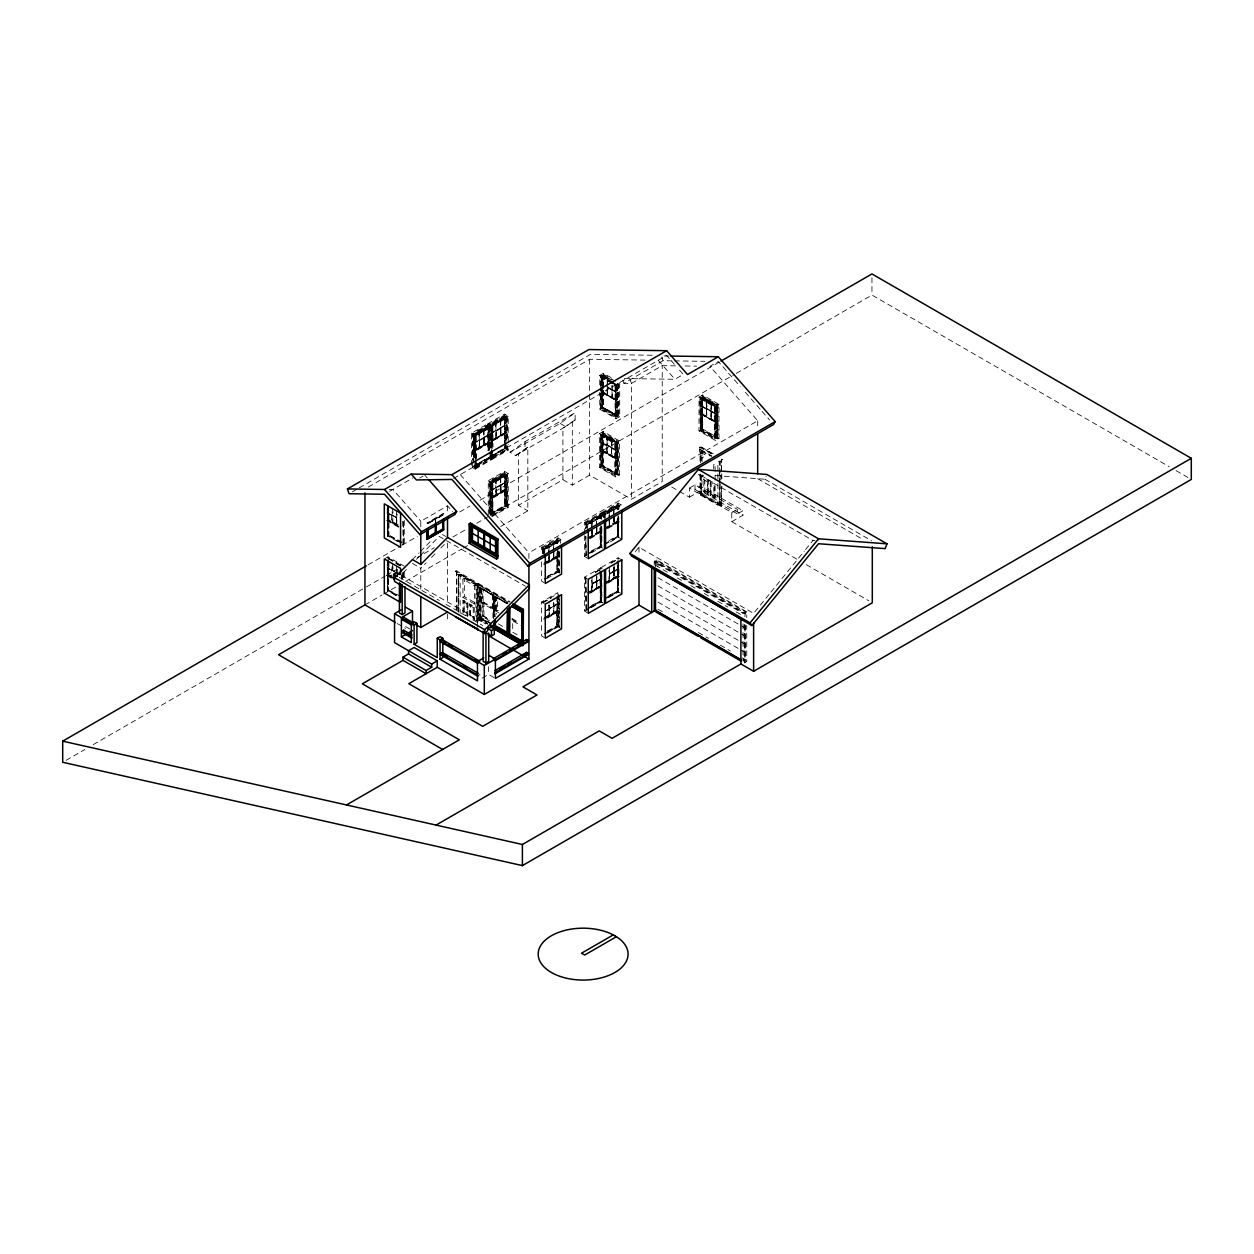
<?xml version="1.0" encoding="UTF-8"?>
<svg xmlns="http://www.w3.org/2000/svg" width="1254" height="1254" viewBox="0 0 1254 1254"><rect width="100%" height="100%" fill="white"/><g stroke="black" fill="none" stroke-linecap="round" stroke-linejoin="round"><path stroke-width="0.75" stroke-dasharray="5 3.75" d="M467.711 616.2L467.946 602.923L462.945 600.321L462.945 613.457L467.711 616.2L467.711 603.064L462.945 600.321M474.325 618.692L474.09 619.899L474.325 606.622L469.341 604.005L469.341 617.14L470.501 616.466L470.501 604.412L470.187 616.372L474.325 618.692L473.244 618.144L473.244 607.516L474.325 606.622L469.341 604.005M708.729 481.27L707.569 481.944L707.569 494.013L707.883 482.038L703.729 479.733L703.964 478.526L708.729 481.27L708.729 494.421L703.729 491.803L703.964 478.526M710.36 482.21L710.125 495.487L715.109 498.104L715.109 484.969L710.36 482.21L710.36 495.361L715.109 498.104M467.711 603.064L466.864 603.832L466.864 614.46L467.946 614.993L463.792 612.689L464.105 600.713L464.105 612.783L462.945 613.457M710.36 495.361L711.206 494.578L711.206 483.966L710.125 483.417L714.263 485.737L713.949 497.697L713.949 485.627L715.109 484.969M715.564 475.595L764.971 479.232L766.178 476.034M635.355 551.682L638.991 547.214L753.623 613.394L769.69 593.644M770.928 592.139L804.3 551.133M805.538 549.613L812.953 540.505L818.705 540.929M412.441 559.597L419.118 552.857M420.451 551.509L431.125 540.709M402.957 572.984L408.381 567.513M416.438 559.362L419.118 556.666M420.451 555.318L439.151 536.414L525.52 586.292M420.795 589.255L420.795 568.234L426.141 562.842M431.486 557.434L435.483 553.39M440.828 547.998L444.841 543.954M703.729 479.733L704.811 480.282L704.811 490.894L703.729 491.803L708.729 494.421M510.064 452.302L525.05 441.643L575.1 412.738L575.1 419.933L565.695 426.626L515.645 455.516L510.064 452.302L560.115 423.397L575.1 412.738M515.645 455.516L527.824 447.208L527.824 510.833L500.675 526.508M527.824 447.208L518.419 453.901L518.419 505.393L527.824 510.833M575.1 419.933L562.905 428.225L562.905 479.718L518.419 505.393M387.564 535.897L388.959 535.239L388.959 510.833M387.22 509.202L387.564 536.179L387.799 505.879M402.424 544.471L403.584 543.687L403.349 521.021M395.825 595.666L388.254 590.54M387.22 564.316L387.564 591.292L387.799 560.993M483.715 437.583L484.295 444.825L483.95 430.012M500.44 427.927L501.02 435.169L500.659 420.356M500.659 485.063L501.02 492.43L500.659 477.617M352.437 491.787L357.5 488.856M359.193 487.884L590.493 354.349L652.973 355.258M368.315 487.069L589.646 359.287L644.932 360.102M471.52 465.328L471.52 433.163L487.775 423.774L491.49 425.921L475.235 435.31L475.235 469.106L471.52 467.225L487.775 457.835L491.49 459.716L491.49 425.388M488.245 450.452L488.245 423.507L504.5 414.118L508.215 416.265L508.215 442.552M473.385 462.804L473.385 434.229L488.01 425.514L473.15 434.103L473.15 462.726M504.97 440.797L504.735 415.858L489.875 424.448L489.875 449.261M504.97 415.999L490.095 424.573L490.095 449.825M488.48 448.995L488.48 426.329L474.075 434.636L474.075 457.302M505.19 441.22L505.19 416.673L490.8 424.981L490.8 447.647M491.254 448.039L491.145 425.184L506.005 416.594L506.13 441.377M474.545 434.903L490.33 426.862L475.344 435.373M491.254 425.247L507.055 417.206L507.055 438.054M508.215 416.265L491.96 425.655L491.96 459.45L488.245 457.569M492.07 425.717L507.055 417.206M475.705 435.577L490.565 427.536L475.705 435.577L476.159 467.758L476.285 460.202M492.414 446.565L492.414 425.921L506.82 417.613L507.29 438.524M492.414 425.921L507.29 417.88M389.524 491.364L412.895 477.868M483.715 437.317C474.545 448.948 481.661 419.573 479.075 439.997L475.344 442.552M483.95 437.191L488.355 435.044L475 442.615L479.42 440.467L479.42 447.647L479.294 432.693M500.44 427.661C491.27 439.292 498.387 409.917 495.785 430.341L492.07 432.896M500.659 427.536L505.08 425.388L491.725 432.959L496.145 430.812L496.145 437.991L496.02 423.037M479.075 447.443L479.655 440.342L484.06 437.787L483.715 444.762M484.295 437.662L488.01 435.107M495.785 437.787L496.365 430.686L500.785 428.131L500.44 435.107M501.02 428.006L504.735 425.451M419.714 478.009L423.068 476.081M599.741 384.774L599.741 375.385L603.456 373.253L613.222 378.88M600.901 385.793L601.606 375.934L610.071 380.808M601.606 387.329L601.842 408.349L601.951 375.73L609.13 379.21M618.097 383.567L618.097 416.014L603.002 407.503L603.002 375.118L614.789 381.671M600.666 386.389L600.666 376.999L609.13 381.357M602.061 376.2L613.034 382.799M602.766 383.348L602.766 375.792L609.632 379.225M607.532 383.207L607.297 379.476L606.936 386.859M388.144 512.855L391.859 515.394L392.204 522.369M489.875 456.628L504.5 448.18L508.215 450.061L508.215 444.433M488.699 457.835L475.705 465.344L489.279 458.165L489.17 452.428M602.876 391.953L615.886 399.462M453.587 478.464L666.642 355.462L674.323 364.224M475.344 467.554L489.64 458.635L474.545 467.193L475.924 467.899L490.565 459.45L490.565 451.518M491.254 449.951L491.254 457.538L506.945 449.324L492.07 457.898M391.859 515.394L396.86 517.604L396.86 514.03M474.764 467.334L475 459.669M491.49 457.679L491.725 450.014M475.705 467.491L475.47 460.046M490.22 451.644L490.095 459.215L490.33 451.503M492.885 454.356L492.885 458.102L492.195 450.39M506.82 445.813L507.055 449.434M504.97 442.709L504.97 448.43L489.875 456.895L492.65 458.243L507.29 449.794L507.29 446.032M607.532 387.063L607.171 394.43L607.297 386.922L616.231 392.079L611.827 389.947L612.171 396.907L612.171 382.298M475.235 469.106L491.49 459.716M491.96 459.45L508.215 450.061M622.846 380.119L623.928 383.316L663.068 360.713L672.599 360.854M396.734 518.216L396.734 525.379L396.499 510.644M615.886 392.016L612.171 389.477M675.592 365.854L662.222 365.651L631.452 383.426L623.928 383.316M612.171 396.907L611.936 385.746M396.499 525.254L396.86 517.871C374.836 503.042 398.27 525.207 391.859 507.948M616.702 384.382L616.466 416.798L615.071 417.221L600.447 408.773L601.842 408.083M601.136 391.75L600.666 408.914L600.666 388.27M619.711 382.627L619.711 416.689L603.456 407.299L599.741 409.18L599.741 392.283M616.811 400.528L601.951 391.953L616.811 400.528L616.811 384.304M488.245 514.83L488.245 480.768L504.5 471.379L508.215 473.526L508.215 507.321L491.96 516.695L491.96 482.915L508.215 473.526M420.795 526.899L420.795 521.272L447.506 505.848L452.522 511.554M504.735 505.566L504.735 473.119L489.875 481.708L489.875 514.156L506.005 505.77L492.414 512.949M504.97 473.26L490.095 481.834L490.095 514.218M504.735 473.119L505.19 506.036L505.19 473.934L490.8 482.241L490.8 514.359M492.65 515.488L491.254 514.798L491.145 482.445L506.13 473.934L505.425 473.526L490.565 482.1L490.565 514.485L492.65 515.488L507.29 507.055L507.29 475.141L506.82 506.82L506.35 474.059L491.49 482.649L491.49 514.939M488.245 480.768L492.195 483.041L507.055 474.467M507.29 475.141L492.885 483.448L492.885 515.363L492.414 483.182L506.82 474.858M624.178 378.536L674.934 379.288L683.305 374.46L679.449 370.071M427.661 523.435L442.944 514.861M428.116 523.623L435.216 519.517M500.659 484.781L505.08 482.649L491.725 490.22L496.145 488.072L496.145 495.252L496.02 480.298L495.785 487.602L492.07 490.157M500.44 484.922L496.02 487.477L495.785 480.423M496.02 494.907L496.365 487.931L500.785 485.392L500.785 492.571L500.785 485.392M501.02 485.251L504.735 482.712M619.711 416.689L615.996 418.57L599.741 409.18M403.584 543.687L403.13 521.241M368.08 564.849L400.308 546.242M402.001 545.255L417.284 536.446M459.685 511.961L469.874 506.083M480.047 500.205L719.263 362.092M599.459 433.696L603.19 431.548L619.445 440.938L619.445 475L615.73 476.881L599.459 467.491L599.459 433.696L615.73 443.085L615.73 476.881M385.244 558.438L388.035 556.823L404.29 566.212M600.854 466.958L600.4 435.31L600.854 466.958L601.324 434.245L616.184 442.819L616.184 475.109L614.789 475.532L600.164 467.084L601.795 466.535L602.249 433.696L617.125 442.286L617.125 474.67L601.324 466.425M602.719 433.429L617.814 441.878L617.814 474.325L617.579 442.019L602.719 433.429L602.719 465.861M601.795 434.511L615.949 442.96M602.484 434.103L617.344 442.145L617.344 474.31L616.89 442.411L602.484 434.103L602.484 466.222M611.309 448.117C602.061 436.564 609.428 465.61 606.67 445.436L607.249 445.092C604.585 425.012 611.889 453.258 602.61 442.819L615.949 450.39L611.544 448.242L611.544 455.421L611.889 440.609L611.889 455.218M602.955 442.881L606.67 445.436M388.144 567.968L391.859 570.507L391.859 577.686M611.654 440.483L611.654 447.647L607.249 445.092M391.859 570.507L392.439 566.589M489.875 513.889L504.5 505.44L508.215 507.321M392.439 570.445L396.499 573.188M490.565 514.485L505.425 505.911L505.425 471.912L489.17 481.301L489.17 513.466M491.254 514.798L491.725 482.774L505.895 474.325L506.13 506.491L506.005 473.855M602.61 450.264L615.604 457.773M66.086 760.316L84.755 749.531M93.235 744.641L364.679 587.922M366.387 586.95L385.041 576.166M386.734 575.194L396.922 569.316M417.284 557.56L422.363 554.613M424.056 553.641L434.245 547.763M452.898 536.994L466.472 529.157M476.661 523.279L488.527 516.413M490.236 515.441L734.53 374.397M736.223 373.41L871.953 295.051L1169.339 466.754M492.07 515.159L506.945 506.585L506.35 474.059M492.414 515.096L492.195 483.041M389.069 575.131L391.75 577.342M698.995 397.142L702.71 394.994L718.981 404.384L718.981 438.445L715.25 440.311L698.995 430.937L698.995 397.142L715.25 406.531L715.25 440.311M700.39 430.388L699.936 398.756L700.39 430.388L700.861 397.675L715.721 406.265L715.721 438.555L700.281 430.2M701.205 413.695L716.065 422.284L716.065 406.061L701.205 397.471L701.096 430.106L701.096 397.549L716.645 405.716L716.645 438.101L716.426 405.857L702.021 397.549L701.785 429.526L701.785 395.527L718.04 404.917L718.04 438.978L701.205 429.385L714.216 436.894M702.256 429.307L702.491 396.734L717.351 405.324L717.351 437.771L714.325 438.978L699.701 430.53L701.096 429.84M702.021 397.549L716.88 405.591L717.116 437.881L717.116 405.45L702.256 396.875M607.249 452.537L607.014 437.787M615.604 450.327L611.889 447.788M706.425 409.008L706.206 416.046L706.786 408.538C704.121 388.442 711.426 416.689 702.13 406.265L715.485 413.836L711.081 411.688M702.13 406.531L706.551 408.679M619.445 475L603.19 465.61L602.249 466.159L602.249 432.097L618.504 441.471L618.504 475.532L602.249 466.08L617.814 474.325M387.564 590.885L388.254 560.209M711.426 411.484L710.846 418.726L711.19 403.913L710.846 411.281M616.545 458.839L601.669 450.264L616.545 458.839L616.545 442.615L601.559 434.103M364.945 604.883L381.906 595.086M383.599 594.098L397.173 586.261M405.653 581.37L461.66 549.033M463.353 548.061L468.447 545.114M562.905 479.718L572.31 485.157L589.646 475.141L631.452 499.28L662.222 481.505L662.222 365.651M702.13 413.695L715.141 421.203M699.936 398.756L714.796 406.798L715.031 438.884L715.141 406.594L700.155 398.082M715.031 406.657L718.981 404.384M706.786 415.983L706.551 401.233M715.141 413.773L711.426 411.218M711.426 418.664L711.19 403.913M455.28 571.213L456.221 570.68L478.511 583.549L477.586 584.63L455.28 571.213L477.586 584.098L478.511 583.549M455.28 571.761L456.675 571.479L456.221 609.522M701.785 429.589L702.71 429.056L718.981 438.445M702.021 429.652L702.491 396.734M715.721 421.955L700.281 413.695L716.065 422.284M476.426 620.652L476.426 584.756L458.306 574.301L457.835 610.463M477.351 627.141L477.351 584.223L460.155 574.301L458.776 575.1L458.776 612.171M462.945 579.129L464.341 578.329L464.341 596.559L475.956 603.268L474.561 604.067L462.945 597.359L462.945 579.129L474.561 585.837L474.561 604.067M700.484 462.648C702.428 457.663 698.102 449.026 700.484 446.471L714.811 454.747M699.56 447.553L700.484 447.02L713.228 454.371M701.644 460.077L702.115 450.358L702.115 461.691M700.72 460.046L700.72 452.239L702.115 451.44L709.921 455.954M528.906 558.422L528.906 552.842L757.682 420.764L709.952 366.356L718.307 361.528L727.304 371.78M474.561 585.837L477.351 584.223M541.571 547.293L557.826 537.903L561.541 540.051L545.286 549.44L541.571 547.293L541.571 552.92M584.536 522.479L600.791 513.09L604.506 515.237L588.251 524.627L584.536 522.479L584.536 533.749M601.842 512.494L618.097 503.105L621.812 505.252L605.557 514.642L601.842 512.494L601.842 518.121M507.713 602.03L477.946 584.129L478.762 583.659L510.174 601.795M477.946 584.85L478.762 583.659M478.965 617.595L477.946 618.535L478.762 618.065L478.965 584.489L478.558 617.83L479.639 618.441L479.639 587.593L507.133 603.644L507.948 603.174L495.361 596.496L495.361 613.974M557.356 543.531L556.901 539.518L542.496 547.826L542.496 553.453M600.337 518.733L599.867 514.704L585.461 523.012L585.461 528.655M617.626 508.732L617.172 504.719L602.766 513.027L602.766 516.789M558.296 539.784L542.731 547.951L542.731 553.641M601.262 519.281L600.556 514.563L585.696 523.153L585.696 528.843M618.567 509.281L617.861 504.578L603.002 513.168L603.002 516.946M557.356 539.784L542.966 548.092L542.966 553.735M600.337 514.971L585.932 523.279L585.932 528.922M617.626 504.986L603.237 513.294L603.237 517.056M559.221 540.317L543.421 548.359L543.421 554.064M602.186 515.504L586.402 523.561L586.402 527.354M543.781 548.562L558.641 539.972M601.497 515.112L601.497 518.905L601.606 515.175L586.747 523.749L586.856 527.589M604.052 513.764L618.912 505.19L618.912 508.795M587.327 524.094L603.582 514.704M620.887 504.719L604.632 514.093L604.632 517.902M702.115 457.882L703.51 457.067M544.581 549.033L559.456 540.991M587.562 524.219L602.422 516.178M478.965 587.091L507.337 603.942M544.816 549.158L559.911 540.725L545.051 549.299M587.781 524.36L602.892 515.911L588.016 524.486M605.321 514.501L620.181 505.926L605.086 514.375L604.977 521.476M462.945 597.359L464.341 596.559M479.639 587.954L493.308 595.007L493.355 618.269M491.537 623.426L480.972 617.329L481.489 587.891L493.559 594.866L493.559 618.316M721.849 461.77L719.765 461.096L719.765 468.651M544.502 562.764L558.296 555.475L546.728 562.137M587.468 537.95L601.262 530.661L591.355 536.383M604.773 527.965L618.567 520.676L608.645 526.398M543.781 563.72L557.356 556.541M588.361 537.966L600.337 531.727M605.666 527.981L617.626 521.742M547.606 562.168L558.296 556.541M590.571 537.37L601.262 531.727M607.876 527.37L618.567 521.742M548.766 554.19L549.111 561.573L549.346 554.268M553.422 551.509L553.766 558.892L553.641 554.958M591.731 529.392L592.092 536.759L592.311 529.454M596.387 526.711L596.732 534.079L596.967 526.774M609.036 519.391L609.381 526.774L609.616 519.469M613.692 516.711L614.037 524.094L614.272 516.789M543.781 564.786L559.221 556.541L547.653 563.218M588.251 539.236L601.606 531.398L601.606 525.99M605.557 529.251L618.912 521.413L618.912 517.808M590.634 538.405L601.606 531.398M607.924 528.42L619.492 521.742M493.559 594.866L492.744 595.337L492.744 608.362L493.559 607.892M492.947 595.634L480.972 588.189M481.489 587.891L481.489 602.813L483.119 601.873L483.119 588.847L482.304 589.317L482.304 616.56L489.859 620.918M507.431 603.472L494.029 596.261L494.029 615.322M703.51 475.313L702.115 476.112L713.714 482.821M507.698 603.315L494.797 596.23L494.797 616.874M689.402 488.088L694.982 484.875L737.368 509.343L737.368 513.905L742.932 510.676L742.932 515.237L731.787 521.68L731.787 512.557L689.402 488.088L689.402 497.211L679.809 491.662M694.982 484.875L694.982 489.421L700.547 486.207L742.932 510.676M547.026 576.448L557.356 571.15L544.095 578.815M591.622 550.71L600.337 546.352L587.06 554.002M608.927 540.725L617.046 536.022L618.786 537.417L618.332 516.695M604.365 544.017L617.626 536.367M544.502 579.254L557.826 571.699L557.716 549.033M587.327 558.155L584.536 556.274L600.791 546.885L600.682 524.219M604.773 544.455L618.097 536.9L618.097 518.121M493.559 608.848L494.389 608.362L483.119 601.873M546.728 578.643L558.296 571.965L557.137 571.291L558.296 572.075M591.355 552.873L601.262 547.152M610.306 541.932L618.567 537.167M600.791 526.241L601.027 547.402L601.497 526.508M478.965 619.837L478.965 618.175L478.965 619.837L485.533 623.63M480.972 617.329L482.304 616.56M483.95 615.604L483.95 602.343L483.119 602.813L483.119 616.075L489.906 619.053M689.402 497.211L700.547 490.769L742.932 515.237M479.232 618.865L480.047 587.718L480.047 618.394M480.407 587.922L480.407 617.94L491.725 624.131M721.379 486.599L721.614 506.146L699.779 493.543L700.484 492.603M699.779 493.01L700.72 492.744M498.888 612.861L495.863 611.121L497.509 610.181L497.509 597.139L496.694 597.625L496.694 614.194M699.779 493.543L722.32 505.738M498.34 610.651L496.694 610.651M701.644 475.188L701.644 494.076L702.334 493.684M700.72 475.642L700.72 495.158L702.804 493.951M544.361 637.659L541.571 635.794L541.571 601.998L557.826 592.609L557.826 626.404L546.446 632.972M587.327 612.83L584.536 610.949L584.536 577.169L600.791 567.78L603.582 569.379M620.887 559.394L618.097 557.779L601.842 567.169L601.842 572.812M542.496 602.531L555.303 595.148M595.07 572.153L600.337 569.661L595.525 572.42M610.761 563.093L615.573 560.319M542.731 602.672L550.992 597.907M595.603 572.106L600.556 569.253M611.262 563.077L616.216 560.209M542.966 602.798L550.961 598.189M700.72 495.158L717.899 505.08L720 503.873M719.294 484.765L719.294 504.265L720.454 504.139M721.379 505.472L721.849 486.317M591.966 583.659L596.387 581.119L596.387 577.53M613.692 567.545L613.692 571.134L609.272 573.674L614.037 571.322M613.911 570.993L618.332 568.846L614.272 571.197L614.272 564.018M591.966 583.941L596.732 581.59L592.311 584.129L591.966 591.104M596.606 581.245L601.027 579.113L596.967 581.448L596.606 588.424M609.272 573.94L614.037 571.605L609.616 574.144L609.272 581.119M613.911 571.26L618.332 569.112L614.272 571.463L613.911 578.439M546.415 610.4L549.111 608.833L549.111 601.669M549.001 604.914L549.346 608.707L553.766 606.152M596.732 581.323L592.311 583.862L592.311 580.288M596.967 581.182L601.027 578.831L596.606 580.978L596.967 574.018M546.415 610.667L549.111 609.099L549.111 616.278L549.111 609.099M553.641 602.233C550.631 613.175 568.893 595.164 549.001 608.77L549.346 616.137L549.346 608.974L553.422 606.215L553.766 613.598L554.002 598.848M544.502 617.47L558.296 610.181L546.728 616.858M587.468 592.64L601.262 585.336L591.355 591.057M604.773 582.64L618.567 575.351L608.645 581.072M543.781 618.426L557.356 611.247L547.606 616.874M588.361 592.656L600.337 586.417L590.571 592.045M605.666 582.655L617.626 576.432L607.876 582.06M548.766 616.075L558.296 611.247M592.092 584.27L591.731 591.245L601.262 586.417M609.381 574.285L609.036 581.245L618.567 576.432M543.781 619.492L559.221 611.247L547.653 617.924M588.251 593.926L601.606 586.073L601.606 575.257M605.557 583.941L618.912 576.088L618.912 565.272M590.634 593.095L601.606 586.073M607.924 583.094L619.492 576.432M731.787 512.557L737.368 509.343M654.259 565.193L654.259 561.384L656.767 559.927L746.757 611.874L746.757 617.611M655.481 566.714L655.481 562.889L657.989 561.447L745.534 611.999L745.534 616.874M547.026 631.17L557.356 625.871L544.095 633.521M591.622 605.384L600.337 601.027L587.06 608.692M608.927 595.399L617.626 591.042L604.365 598.707M544.502 633.96L557.716 626.342M585.932 577.969L586.402 610.526M587.468 609.13L600.682 601.497L600.682 571.463M604.773 599.146L617.987 591.512L617.987 561.478M584.536 610.949L589.411 608.143M591.042 607.202L600.791 601.559L603.582 603.44M608.347 597.202L618.097 591.574L618.097 565.288M591.355 607.563L601.262 601.842L600.791 567.78M608.645 597.562L618.567 591.841L618.332 561.949M546.728 633.348L558.296 626.671M558.061 594.898L558.296 627.047L558.641 598.299M601.027 602.077L601.497 575.492M618.332 592.092L617.407 591.183L620.887 593.456M482.21 678.101L488.558 674.433L495.408 678.398M745.534 611.999L743.026 613.441L655.481 562.889M746.757 611.874L744.249 613.331L654.259 561.384M745.534 625.009L745.534 659.729L743.026 661.187L743.026 622.987M744.249 662.958L746.757 661.501L746.757 625.244M592.092 522.15L591.731 527.323M600.447 408.773L603.221 407.44M616.231 384.649L616.466 416.563M618.097 416.014L617.156 416.218L617.156 384.1M599.459 467.491L602.955 465.751M698.995 430.937L702.491 429.181L717.351 437.771M615.949 474.984L600.744 466.754M669.025 356.026L661.438 355.917L663.068 360.713M674.495 360.886L704.983 361.324M685.139 365.996L696.581 366.152M389.148 489.373L392.863 489.421L420.795 521.272M504.735 448.556L505.19 443.117M488.245 458.086L473.15 466.551L475.924 467.899M1176.095 470.658L1191.3 479.436M701.096 397.549L715.956 406.124L715.956 438.445L701.096 430.106M700.39 398.474L714.796 406.798M706.786 408.538L711.19 411.093M706.786 408.804L711.19 411.359M615.542 381.294L602.531 373.786L602.531 407.848L618.786 417.221L618.786 383.175M603.002 375.118L609.601 378.943M617.626 383.567L617.861 416.14M602.766 375.792L609.162 379.492M601.951 375.73L610.212 380.495M611.591 381.686L616.466 384.508M599.741 375.385L609.491 381.028M611.121 381.968L615.996 384.774L615.996 418.57M600.901 376.325L615.777 384.915L615.777 417.143M610.729 382.282L615.542 385.041L615.542 417.002M600.666 376.999L611.874 383.473M607.532 386.796L611.591 389.539L611.591 385.95M607.171 387.251L611.591 389.806M764.971 479.232L871.608 540.803M757.682 478.699L862.188 539.032M699.56 447.02L713.165 454.873M607.532 394.226L606.936 387.125M601.606 391.624L616.466 400.198L601.027 391.953M700.484 449.434L711.99 456.064M701.644 450.641L711.52 456.346M700.72 452.239L706.958 455.845M601.606 408.114L617.391 416.359L617.391 383.975M616.231 416.673L601.027 408.443L600.901 387.69M698.337 474.341L812.953 540.505M704.811 490.894L707.883 492.665M711.206 494.578L714.263 496.349M600.635 434.636L615.604 443.148L615.495 475.454M600.854 435.044L615.259 443.352L615.259 475.313M694.982 489.421L737.368 513.905M700.249 492.744L702.115 493.81M722.085 505.346L720.219 504.265L720.219 474.043M600.4 435.31L614.789 443.618L614.789 475.532M701.644 494.076L702.115 474.843M671.815 487.054L678.21 490.737M731.787 521.68L797.81 559.786M806.275 564.676L868.912 600.838M560.115 423.397L565.695 426.626M602.249 451.001L615.259 458.509L601.669 451.33M506.13 416.673L490.565 424.855L490.565 450.061M505.19 416.673L490.33 424.714L490.33 449.606M500.44 420.498L500.785 427.865M505.08 432.834L492.07 440.342M488.245 423.507L492.195 425.78L492.195 448.509M489.405 426.329L473.84 434.495L473.84 457.365M488.48 426.329L473.604 434.37L473.604 457.036M489.17 426.721L475 435.169L475 457.773M619.492 505.519L603.691 513.56L603.691 517.369M618.567 505.519L618.332 509.155M619.727 506.193L604.851 514.234L604.851 518.012M483.715 430.153L483.95 444.621M613.911 509.14L613.692 514.657M488.355 442.474L475.344 449.998M471.52 433.163L475.47 435.436L475.47 458.165M491.254 457.538L492.65 458.243M618.332 537.417L618.567 516.382M505.19 473.934L490.33 481.975L490.33 514.093M655.434 565.288L670.577 574.034M677.301 577.922L684.041 581.793M690.766 585.681L697.506 589.568M704.231 593.456L710.955 597.343M717.696 601.23L727.79 607.061M736.208 611.921L741.255 614.836M500.44 477.758L500.785 485.126M657.989 577.718L745.534 628.27M505.425 490.816L492.414 498.324M601.497 547.402L600.102 546.478L603.582 548.766M601.027 547.402L601.262 526.257M657.989 585.853L745.534 636.405M657.989 593.988L745.534 644.54M586.402 555.741L585.696 536.414M609.616 574.144L609.036 570.225M657.989 602.124L745.534 652.676M657.989 609.193L664.73 613.081M698.4 632.518L708.494 638.349M720.282 645.152L730.377 650.983M742.164 657.786L745.534 659.729M609.036 581.245L609.381 566.839M743.418 659.588L746.757 661.501M584.536 577.169L587.327 578.768M592.311 584.129L591.731 580.21M549.346 561.431L549.001 554.064M591.731 591.245L592.092 576.824M601.497 602.077L600.102 601.168L602.186 602.578M443.273 514.548L427.865 523.561M442.834 515.222L435.828 519.375M435.31 519.156L435.389 522.84M586.402 610.416L585.696 577.828M442.49 534.549L445.828 536.477M557.716 603.738L554.002 606.293L553.422 602.375M541.571 601.998L544.361 603.613M549.346 608.974L548.766 605.055M554.002 613.457L553.641 606.09M398.051 524.674L387.564 519.281L400.778 526.915M398.255 525.99L387.564 520.363L398.944 526.931M387.22 520.018L398.772 526.696M386.64 520.363L401.499 528.937M558.516 626.922L556.901 626.138L556.901 596.105M477.946 584.129L509.359 602.265M478.558 584.725L508.042 601.748M402.079 542.151L388.489 534.972L401.499 542.48M456.221 573.627L477.586 585.963M401.029 543.013L388.035 535.505L388.035 509.234M397.471 541.493L387.564 535.771L388.254 505.096M511.898 618.473L519.344 622.783M482.304 602.343L494.389 609.319L493.559 609.789L481.489 602.813M511.898 619.429L519.344 623.724M513.278 621.169L522.338 626.404M412.441 563.407L420.795 568.234M388.959 558.438L401.75 565.836M388.254 558.312L401.468 565.93M388.489 558.704L401.296 566.103M463.792 602.061L466.864 603.832M470.187 605.76L473.244 607.516M395.825 563.469L400.778 566.338M498.34 623.912L504.296 627.361M517.197 634.806L512.714 632.22L512.714 618.959M483.119 616.075L490.58 620.385M480.407 617.94L491.427 624.304M477.946 617.94L487.649 623.551M478.558 618.426L487.649 623.724M477.946 618.535L487.869 624.273M401.656 575.523L485.533 623.943M396.499 572.921C375.338 558.265 398.192 580.288 391.859 563.062M399.227 577.326L439.323 600.478M446.001 604.35L466.065 615.918M472.742 619.774L482.774 625.574M391.452 575.962L387.564 574.395L392.518 577.263M392.204 577.483L387.564 575.476L392.439 578.282M387.22 575.131L392.173 578M386.64 575.476L391.593 578.329M400.449 596.324L388.489 590.085L399.869 596.653M388.144 590.556L396.405 595.321M396.154 595.321L388.035 590.618L388.035 564.347M405.638 626.561L412.488 630.527M397.173 623.489L405.653 628.379M617.407 536.493L620.887 538.765M585.932 609.93L585.461 577.702M544.361 582.953L541.571 581.072L541.571 560.428M557.137 625.997L560.616 628.285M728.59 373.237L740.158 386.42M745.299 392.283L760.708 409.854M761.993 411.328L769.705 420.121M658.272 360.29L674.934 379.288M460.281 474.608L528.906 552.842M424.73 475.109L427.285 478.025M629.822 378.63L631.452 383.426L631.452 499.28M871.953 277.777L871.953 295.051M757.682 420.764L757.682 428.335M744.939 616.749L744.939 612.924L654.964 560.977L654.964 564.802M744.939 626.295L744.939 662.551M744.61 624.617L744.61 661.83M744.249 624.79L744.249 661.046M721.849 478.762L721.379 459.622L721.379 479.044M720.219 460.829L720.219 472.162M719.765 470.532L719.765 504.531M719.294 482.821L719.294 461.362L717.899 462.162L717.899 471.912M717.899 473.871L717.899 481.677M717.899 483.621L717.899 505.08M715.109 480.188L715.109 463.776L713.714 464.576L713.714 471.88M714.325 407.064L714.325 438.978M702.71 394.994L702.71 429.056M700.484 473.981L700.484 493.135M700.014 447.286L700.014 462.93M700.014 474.263L700.014 493.135M657.989 561.447L657.989 566.322M656.767 559.927L656.767 565.664M638.991 547.214L638.991 554.942M618.567 561.557L618.567 592.233M618.097 503.105L618.097 508.732M618.097 557.779L618.097 563.422M617.861 504.578L617.861 510.253M617.987 514.234L617.987 536.822M617.626 383.834L617.626 415.999M617.626 518.121L617.626 536.9L617.172 519.736M617.626 565.288L617.626 591.574L617.172 561.275M617.172 504.719L617.172 510.347M616.419 442.678L616.419 475M615.071 385.307L615.071 417.221M613.911 509.14L613.911 514.516M614.037 516.914L614.037 524.094M614.037 564.159L614.037 578.768L613.692 571.401M609.616 570.288L609.616 573.877M609.272 517.197L609.272 511.82L609.036 517.338M609.272 519.266L609.381 526.774M607.297 379.476L607.171 385.197M603.926 513.701L604.162 517.604M603.456 373.253L603.456 407.299M603.221 374.993L603.221 388.756M603.221 390.26L603.221 407.644M603.19 431.548L603.19 465.61M602.955 433.304L602.955 465.955M602.766 390.903L602.766 407.911M601.842 527.511L601.842 546.289M601.842 574.677L601.842 600.964M601.606 375.934L601.606 385.433M601.669 434.041L601.795 466.535M601.136 376.733L601.136 389.869M601.262 571.558L601.262 602.218M600.791 513.09L601.027 519.14M600.556 514.563L600.556 518.357M600.337 528.106L600.337 546.885L599.867 527.84M600.337 575.288L600.337 601.559L599.867 569.379M599.867 514.704L599.867 518.451M596.606 526.304L596.606 519.14L596.387 526.429M596.732 526.899L596.732 534.079M596.732 574.144L596.732 588.769L596.387 581.386M591.966 521.821L591.966 527.197M591.966 529.251L592.092 536.759M589.646 359.287L589.646 392.11M589.646 394.038L589.646 475.141M587.671 524.297L587.671 529.674M586.621 523.686L586.621 527.495M585.932 536.446L585.932 555.24L585.461 536.163M584.536 535.615L584.536 556.274M579.301 432.567L579.301 433.633M572.31 421.532L572.31 485.157M560.616 543.295L560.616 539.518L544.361 548.891L544.361 552.701M559.456 552.324L559.456 573.094M559.456 599.475L559.456 627.815M559.221 551.133L558.986 572.827M559.221 595.023L558.986 627.549M558.516 551.305L558.516 572.2M558.296 551.055L558.296 572.341M558.296 594.49L558.296 627.047M558.061 551.478L558.061 572.2M557.826 537.903L557.826 543.531M557.591 539.377L557.591 543.17M557.591 552.622L557.591 571.558M557.591 599.773L557.591 626.263M557.356 551.039L557.356 571.699L556.901 552.653M557.356 600.117L557.356 626.404M556.901 539.518L556.901 543.264M556.776 556.212L556.776 570.821M556.776 610.917L556.776 625.527M554.002 551.572L553.766 558.892M553.641 549.315L553.641 543.938L553.422 549.456M549.346 605.118L549.346 608.707M549.111 557.983L549.111 561.573M549.001 551.995L549.001 546.619L548.766 552.136M544.706 549.095L544.706 554.472M543.891 548.625L543.891 552.403M543.656 548.5L543.656 554.19M525.05 441.643L525.05 448.822M506.82 417.613L506.945 438.32M506.35 416.798L506.35 439.605M506.005 443.038L506.13 448.979M505.895 439.699L505.895 417.065L491.725 425.514L491.725 448.133M505.425 441.142L505.425 414.651L489.17 424.04L489.17 450.531M505.425 442.693L505.425 448.713M504.735 415.858L504.735 442.881M504.5 414.118L504.5 442.505M504.5 471.379L504.5 505.44M500.659 427.802L500.659 434.966M495.863 596.199L495.863 611.121M495.095 596.058L495.095 616.686M494.437 596.026L494.389 616.419M492.885 426.188L493.01 446.894M493.057 595.164L492.947 618.504M492.414 454.073L492.414 457.835M489.64 426.454L489.64 449.481M489.405 449.465L489.279 426.25L474.42 434.84L474.545 457.694M488.699 450.797L488.699 424.307L472.444 433.696L472.444 460.187M488.558 666.72L488.558 674.433M488.01 425.514L488.01 450.641M487.775 423.774L487.775 450.264M480.721 587.75L480.721 617.767M479.78 674.135L479.78 675.201M478.04 583.282L478.04 621.592M477.586 584.098L477.586 621.859M476.159 435.843L476.285 458.368M475.956 585.022L475.956 620.918M474.764 435.044L474.764 458.055M472.444 462.083L472.444 467.758M460.155 574.301L460.155 613.316M458.306 574.301L458.306 612.077M456.675 570.946L456.675 609.256M447.506 505.848L447.506 513.278M447.506 543.154L447.506 604.397M447.506 613.974L447.506 621.702M435.734 522.761L435.655 518.858L435.655 522.495M404.29 520.488L404.29 544.894M404.29 571.855L404.29 579.364M403.349 572.388L403.349 579.897M403.13 572.561L403.13 580.132M402.895 521.303L403.004 544.032M402.895 572.655L402.895 580.163M402.424 574.881L402.424 578.69M402.079 574.708L402.189 578.815M401.97 575.1L401.97 578.862M401.499 575.037L401.499 579.254M397.079 514.156L396.499 518.074C386.373 506.161 395.527 539.267 392.094 511.679M397.079 569.269L397.079 572.859M396.86 569.144L396.86 572.717M396.499 565.758L396.734 571.26M392.094 566.792L392.094 570.366M388.959 562.2L388.489 590.665L388.489 560.585M388.489 505.472L388.489 535.552M388.035 556.823L388.035 562.466M387.564 505.503L387.564 536.179M387.564 560.601L387.564 591.292M488.699 442.145L473.84 450.735L488.699 442.145M505.425 432.489L490.565 441.079L505.425 432.489M489.64 442.145L474.764 450.735L489.64 442.145M506.35 432.489L491.49 441.079L506.35 432.489M488.699 443.226L475.705 450.735L488.699 443.226M505.425 433.57L492.414 441.079L505.425 433.57M505.425 448.18L492.414 455.688L505.425 448.18M602.531 392.69L615.542 400.198L602.531 392.69M602.531 407.299L615.542 414.808L602.531 407.299M443.508 513.544L426.893 523.137L443.508 513.544M504.5 489.75L491.49 497.258L504.5 489.75M505.425 489.75L490.565 498.324L505.425 489.75M506.35 489.75L491.49 498.324L506.35 489.75M601.324 449.92L616.184 458.509L601.324 449.92M602.249 465.61L615.259 473.119L602.249 465.61M701.785 414.431L714.796 421.955L701.785 414.431M722.774 459.356L721.379 460.155L722.774 459.356M486.693 622.062L480.016 618.238L486.709 622.047"/><path stroke-width="1.5" d="M886.986 543.828L885.152 548.625L818.533 543.734L751.898 625.558L631.718 556.165L629.884 553.469L698.337 469.404L766.79 474.435L886.986 543.828L818.533 538.797L698.337 469.404M347.436 488.935L384.508 489.483L411.218 474.059L416.375 479.937L451.91 479.436L528.059 566.244L773.561 424.51L775.191 421.595L718.307 356.747L687.537 374.523L666.642 350.697L588.863 349.552L347.436 488.935L349.067 493.731L384.508 494.248L419.949 534.659L421.579 531.743L456.644 511.491L428.57 479.483M456.644 511.491L455.014 514.422L419.949 534.659M528.059 566.244L529.69 563.328L775.191 421.595M751.898 625.558L750.08 622.862L818.533 538.797M523.2 643.725L522.793 645.606L490.565 626.859L487.775 628.458L487.775 630.543L484.781 633.568L394.555 581.48L394.555 577.671L412.441 559.597L420.795 564.425L447.506 537.433L447.506 516.993M484.781 633.568L484.781 629.759L529.376 584.709L447.506 537.433M490.471 627.831L529.376 588.518L529.376 584.709M411.218 474.059L451.91 474.655L666.642 350.697M720.956 361.105L871.953 273.936L1191.3 458.306L1191.3 479.436L522.401 865.605L62.7 762.275L62.7 741.161L366.387 565.82M428.116 537.37C446.957 523.561 421.689 548.531 428.116 530.489M435.828 533.122L442.834 528.969M427.661 528.906L427.771 538.091L443.352 529.188L443.352 520.065M426.893 539.236L443.712 529.752L427.097 539.345L426.893 530.285M469.121 523.89L470.469 523.106L497.901 538.954L497.901 558.265L496.553 559.049L469.121 543.217L469.121 523.89L496.553 539.737L497.901 538.954M470.125 525.52L495.534 540.192L495.534 556.384L470.125 541.712L470.125 525.52L471.488 524.736L471.488 540.929L495.205 554.613M393.834 579.583L393.834 574.222L396.625 572.608L399.979 574.551M470.125 541.712L471.488 540.929M469.121 543.217L470.469 542.433M395.465 622.501L364.945 604.883L278.56 654.745L442.615 749.469M436.094 825.085L599.24 730.894L612.109 738.324L740.895 663.977L740.895 618.927L651.719 567.435L651.719 612.485L638.991 605.149L484.31 694.45L437.254 667.269L437.254 660.842L431.674 664.056L394.555 642.628L394.555 613.661L400.888 609.993M399.415 582.796L399.415 613.002L402.189 614.601L404.979 613.002L404.979 586.574M394.555 613.661L401.405 617.611L412.488 611.215L412.488 622.799M401.86 618.41L411.798 624.147L411.798 625.229L401.86 619.492L401.86 618.41L403.725 617.344L413.663 623.081M401.86 619.492L403.725 617.344M401.405 617.611L401.405 636.922L411.343 642.659L411.343 623.348L414.118 621.733L416.908 623.348L416.908 642.659L414.118 644.274L414.118 624.962L416.908 623.348M401.86 631.295L411.798 637.032L411.798 638.098L401.86 632.361L401.86 631.295L403.725 630.213L412.002 634.994M401.405 636.922L412.488 630.527M415.779 624.57L420.795 627.47L447.506 612.046M477.351 629.555L478.276 629.822L456.221 617.078M346.496 804.958L459.34 739.813L362.343 683.806L402.973 660.356L402.973 657.143L408.553 653.93L431.674 667.269L431.674 664.056M414.118 644.274L437.254 657.613L437.254 638.317L440.044 636.703L442.819 638.317L442.819 657.613L440.044 659.228L440.044 639.916L442.819 638.317M440.499 640.731L477.931 662.331L477.931 663.413L440.499 641.797L440.499 640.731L442.364 639.65L479.78 661.266M440.499 641.797L442.364 640.731L445.609 642.597M455.751 617.078L478.276 629.273M440.499 653.6L477.931 675.201L477.931 676.282L440.499 654.666L440.499 653.6L442.364 652.519L478.166 673.194M440.499 654.666L442.364 652.519M493.355 625.903L521.711 642.738L522.072 611.623L522.134 642.503M512.667 604.177L522.589 609.914L523.404 609.428L513.482 603.707M494.797 620.62L494.797 626.248L522.072 641.64L509.171 634.555L509.171 608.284M512.964 604.585L523.404 610.149L522.589 610.62L512.667 604.883M521.711 612.25L512.322 606.356M487.775 628.458L491.49 630.605L494.28 628.991L494.28 634.367L491.49 635.966L485.925 632.753L485.925 662.943L488.715 661.344L488.715 633.035M523.2 612.626L511.742 606.481M402.973 657.143L426.109 670.498L431.674 667.269M437.254 667.269L408.82 683.696L482.68 726.332L537.01 694.967L522.934 686.831L655.434 610.337L741.255 659.886M507.698 633.348L494.797 626.248M508.826 608.143L508.403 635.057L507.337 634.43L507.745 609.428M509.171 634.555L509.485 608.112M440.044 659.228L477.461 680.844L477.461 661.532L483.793 657.864M493.073 658.82L526.586 639.477L528.451 640.543L528.451 641.609L494.938 660.968L494.938 659.886L528.451 640.543M503.136 654.086L506.491 652.143M509.829 650.215L513.184 648.287M518.216 645.387L521.554 643.443M477.461 661.532L484.31 665.482L495.408 659.087L495.408 678.398L528.906 659.055L528.906 565.852M523.404 643.835L522.589 643.725M494.75 670.718L526.586 652.346L528.451 653.412L528.451 654.494L494.938 673.837L494.938 672.755L528.451 653.412M499.782 668.899L504.813 665.984M508.152 664.056L511.507 662.128M523.231 655.356L526.586 653.412L528.451 654.494M655.481 568.626L655.481 610.635L656.171 610.243M740.895 663.977L753.623 671.313L872.298 602.798L872.298 546.807M62.7 741.161L522.401 844.491L1191.3 458.306M613.206 934.92L581.527 953.197L584.709 955.031L616.388 936.754M670.921 356.058L718.307 356.747M629.884 553.469L750.08 622.862M655.481 610.635L741.349 660.215M654.964 610.604L664.949 616.372M668.288 618.3L671.627 620.228M676.627 623.113L679.95 625.041M683.289 626.953L686.612 628.881M689.951 630.809L701.613 637.534M718.276 647.158L721.614 649.086M733.276 655.826L736.6 657.739M655.92 611.968L697.585 636.013M700.923 637.941L740.91 661.03M474.874 526.696L482.633 531.179M489.922 535.38L496.615 539.251M496.897 539.408L497.901 539.988M472.476 533.405L483.84 539.957M484.546 540.38L495.91 546.932M470.469 540.019L471.488 540.615M496.897 555.287L497.901 555.867M442.74 529.329L442.74 520.206M435.31 533.734L435.389 524.674M427.677 538.029L427.865 529.031M517.353 608.895L520.504 610.714M511.616 606.058L521.711 611.889M507.431 632.596L495.361 625.636L495.361 621.749M521.821 640.904L509.735 633.928L509.735 606.748M491.004 625.495L521.303 642.973L491.004 625.668M491.176 626.169L520.927 643.349M495.361 629.304L523.2 645.371M393.834 574.222L397.549 576.37M394.555 577.671L484.781 629.759M488.214 635.543L528.906 659.055M405.638 607.249L412.488 611.215M488.558 655.121L495.408 659.087M485.925 662.943L483.135 661.344L483.135 631.138M405.387 619.366L410.34 622.235M448.869 644.478L452.13 646.359M474.905 659.51L478.166 661.391M411.343 623.348L414.118 624.962M437.254 638.317L440.044 639.916M407.033 633.207L410.34 635.12M443.994 654.541L447.239 656.422M463.51 665.811L466.77 667.692M437.254 660.842L414.118 647.487L408.553 650.701L408.553 653.93M402.973 660.356L426.109 673.712L426.109 670.498M451.91 474.655L529.69 563.328M384.508 489.483L421.579 531.743M757.682 434.009L757.682 473.761M753.623 623.05L753.623 671.313M654.259 569.018L654.259 611.011M638.991 560.726L638.991 605.149M621.812 510.927L621.812 539.314L605.557 548.703L605.557 520.316M604.506 520.912L604.506 549.299L588.251 558.688L588.251 530.301M561.541 545.725L561.541 574.113L545.286 583.486L545.286 555.114M526.586 639.477L526.586 640.543M526.586 652.346L526.586 653.412M523.404 609.428L523.2 641.217M522.793 610.259L522.793 643.365M522.793 643.96L522.793 645.606M522.401 844.491L522.401 865.605M508.403 608.378L508.403 635.057M507.431 609.287L507.337 634.43M496.553 539.737L496.553 559.049M495.095 620.448L495.095 626.075M494.437 622.705L494.437 626.514M494.029 622.94L494.029 626.749M491.49 630.605L491.49 635.966M490.236 536.743L490.236 550.569M484.906 531.445L484.906 532.495L484.185 531.022M484.31 665.482L484.31 694.45M478.15 529.768L478.15 543.593M471.755 523.858L471.755 524.893L470.469 523.106M443.508 518.905L443.712 529.752M442.364 639.65L442.364 640.731M435.734 524.47L435.734 533.483L435.655 524.329M427.097 530.411L427.097 539.345M420.795 532.527L420.795 564.425M420.795 596.888L420.795 627.47M403.725 630.213L403.725 631.295M402.189 584.411L402.189 614.601M400.575 574.034L400.575 568.36L384.304 558.971L384.304 593.032L400.575 602.422L400.575 583.502M364.945 492.885L364.945 604.883M561.541 594.757L545.286 604.146L545.286 638.208L561.541 628.818L561.541 594.757M604.506 569.927L588.251 579.301L588.251 613.363L604.506 603.973L604.506 569.927M621.812 559.927L605.557 569.316L605.557 603.378L621.812 593.988L621.812 559.927M614.899 935.766L610.479 933.54A44.94 25.942 0 0 0 539.251 948.51A44.94 25.942 0 0 0 592.844 979.452A44.94 25.942 0 0 0 618.771 938.321L614.899 935.766M483.84 533.044L472.476 526.492L472.476 540.317L483.84 546.869L483.84 533.044M495.91 540.019L484.546 533.467L484.546 547.293L495.91 553.845L495.91 540.019M400.575 513.247L384.304 503.857L384.304 537.919L400.575 547.308L400.575 513.247"/></g></svg>
